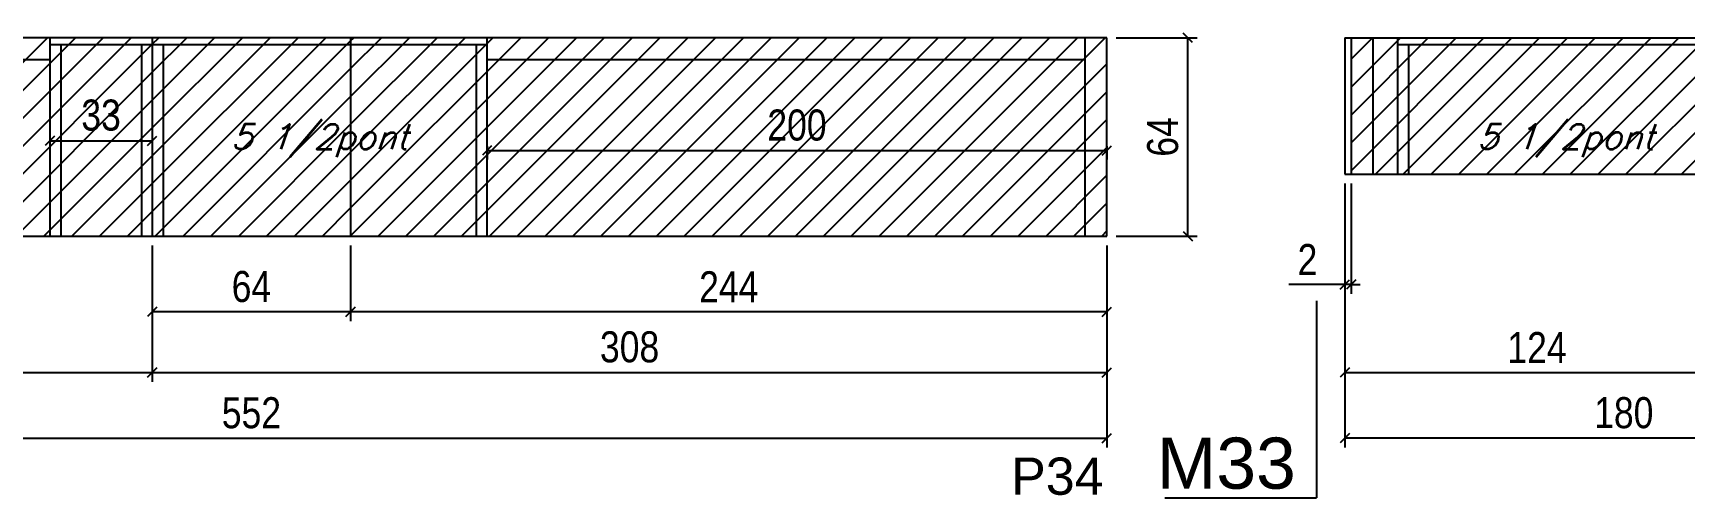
# Model space of a CAD drawing. Extents: x 137137 to 143418, y 10464 to 34486.
# Drawn here: x 142475 to 143008, y 24749 to 24899 of the extents above; entities that cross this region are included whole.
import ezdxf

# ---------------------------------------------------------------- set-up
doc = ezdxf.new("R2010")
doc.units = 0
for name, color, linetype in [('5', 5, 'Continuous'), ('COTA', 241, 'Continuous'), ('NOMENCLATURA', 7, 'Continuous'), ('Painéis', 200, 'Continuous'), ('Reaproveitamento', 251, 'Continuous'), ('SARR_2.2x7', 40, 'Continuous'), ('SARR_3.5x7', 81, 'Continuous'), ('texto', 7, 'Continuous')]:
    doc.layers.add(name, color=color, linetype=linetype)
doc.styles.add('COTA TECNICA', font='techl___.ttf', dxfattribs={"height": 10})
doc.styles.add('Romans', font='romans.shx')
doc.styles.get("Standard").update_dxf_attribs({"font": 'arial.ttf'})
doc.dimstyles.new('PAINEL', dxfattribs={"dimtxt": 10, "dimasz": 3, "dimexe": 3, "dimexo": 3, "dimgap": 3, "dimtad": 1, "dimdec": 1, "dimzin": 12, "dimdsep": 46, "dimtxsty": 'COTA TECNICA', "dimblk1": 'OBLIQUE', "dimblk2": 'OBLIQUE', "dimsah": 1, "dimcen": 0.9, "dimclrd": 4, "dimclre": 4, "dimclrt": 240, "dimadec": 1, "dimazin": 3, "dimtfac": 1, "dimtdec": 1, "dimtmove": 0, "dimatfit": 3, "dimfxl": 1, "dimtolj": 1, "dimtzin": 12, "dimarcsym": 0})
pattern_1 = [(45, (1571.5, -6891.4506), (-4.49012806, 4.49012806), [])]

# ---------------------------------------------------------------- blocks, each defined once
blk = doc.blocks.new('_Oblique')
at = {"color": 0, "linetype": 'ByBlock', "lineweight": -2}
blk.add_line((-0.5, -0.5), (0.5, 0.5), dxfattribs=at)
blk = doc.blocks.new('*D1251')
at = {"layer": 'COTA', "color": 4, "linetype": 'ByBlock', "lineweight": -2, "transparency": 16777216}
for p, q in [((142269.17, 24830.34), (142269.17, 24786.33)), ((142513.17, 24830.34), (142513.17, 24786.33)), ((142269.17, 24789.33), (142513.17, 24789.33))]:
    blk.add_line(p, q, dxfattribs=at)
at = {"layer": 'Defpoints', "color": 0, "linetype": 'ByBlock', "transparency": 16777216}
for p in [(142269.17, 24833.34), (142513.17, 24833.34), (142513.17, 24789.33)]:
    blk.add_point(p, dxfattribs=at)
at = {"layer": 'COTA', "color": 4, "linetype": 'ByBlock', "lineweight": -2, "transparency": 16777216, "xscale": 3, "yscale": 3, "zscale": 3, "rotation": 180}
blk.add_blockref('_Oblique', (142269.17, 24789.33), dxfattribs=at)
at = {"layer": 'COTA', "color": 4, "linetype": 'ByBlock', "lineweight": -2, "transparency": 16777216, "xscale": 3, "yscale": 3, "zscale": 3}
blk.add_blockref('_Oblique', (142513.17, 24789.33), dxfattribs=at)
at = {"layer": 'COTA', "color": 240, "linetype": 'ByBlock', "transparency": 16777216, "insert": (142391.17, 24797.41), "char_height": 10, "attachment_point": 5, "style": 'COTA TECNICA'}
blk.add_mtext('\\A1;244', dxfattribs=at)
blk = doc.blocks.new('*D1252')
at = {"layer": 'COTA', "color": 4, "linetype": 'ByBlock', "lineweight": -2, "transparency": 16777216}
for p, q in [((142577.17, 24830.34), (142577.17, 24805.94)), ((142821.17, 24830.34), (142821.17, 24805.94)), ((142821.17, 24808.94), (142577.17, 24808.94))]:
    blk.add_line(p, q, dxfattribs=at)
at = {"layer": 'Defpoints', "color": 0, "linetype": 'ByBlock', "transparency": 16777216}
for p in [(142577.17, 24833.34), (142821.17, 24833.34), (142577.17, 24808.94)]:
    blk.add_point(p, dxfattribs=at)
at = {"layer": 'COTA', "color": 4, "linetype": 'ByBlock', "lineweight": -2, "transparency": 16777216, "xscale": 3, "yscale": 3, "zscale": 3, "rotation": 180}
blk.add_blockref('_Oblique', (142577.17, 24808.94), dxfattribs=at)
at = {"layer": 'COTA', "color": 4, "linetype": 'ByBlock', "lineweight": -2, "transparency": 16777216, "xscale": 3, "yscale": 3, "zscale": 3}
blk.add_blockref('_Oblique', (142821.17, 24808.94), dxfattribs=at)
at = {"layer": 'COTA', "color": 240, "linetype": 'ByBlock', "transparency": 16777216, "insert": (142699.17, 24817.01), "char_height": 10, "attachment_point": 5, "style": 'COTA TECNICA'}
blk.add_mtext('\\A1;244', dxfattribs=at)
blk = doc.blocks.new('*D1253')
at = {"layer": 'COTA', "color": 4, "linetype": 'ByBlock', "lineweight": -2, "transparency": 16777216}
for p, q in [((142513.17, 24830.34), (142513.17, 24805.94)), ((142577.17, 24830.34), (142577.17, 24805.94)), ((142577.17, 24808.94), (142513.17, 24808.94))]:
    blk.add_line(p, q, dxfattribs=at)
at = {"layer": 'Defpoints', "color": 0, "linetype": 'ByBlock', "transparency": 16777216}
for p in [(142513.17, 24833.34), (142577.17, 24833.34), (142513.17, 24808.94)]:
    blk.add_point(p, dxfattribs=at)
at = {"layer": 'COTA', "color": 4, "linetype": 'ByBlock', "lineweight": -2, "transparency": 16777216, "xscale": 3, "yscale": 3, "zscale": 3, "rotation": 180}
blk.add_blockref('_Oblique', (142513.17, 24808.94), dxfattribs=at)
at = {"layer": 'COTA', "color": 4, "linetype": 'ByBlock', "lineweight": -2, "transparency": 16777216, "xscale": 3, "yscale": 3, "zscale": 3}
blk.add_blockref('_Oblique', (142577.17, 24808.94), dxfattribs=at)
at = {"layer": 'COTA', "color": 240, "linetype": 'ByBlock', "transparency": 16777216, "insert": (142545.17, 24817.04), "char_height": 10, "attachment_point": 5, "style": 'COTA TECNICA'}
blk.add_mtext('\\A1;64', dxfattribs=at)
blk = doc.blocks.new('*D1268')
at = {"layer": 'COTA', "color": 4, "lineweight": -2, "transparency": 16777216}
for p, q in [((142513.17, 24830.34), (142513.17, 24786.33)), ((142821.17, 24830.34), (142821.17, 24786.33)), ((142513.17, 24789.33), (142821.17, 24789.33))]:
    blk.add_line(p, q, dxfattribs=at)
at = {"layer": 'Defpoints', "color": 0, "transparency": 16777216}
for p in [(142513.17, 24833.34), (142821.17, 24833.34), (142821.17, 24789.33)]:
    blk.add_point(p, dxfattribs=at)
at = {"layer": 'COTA', "color": 4, "lineweight": -2, "transparency": 16777216, "xscale": 3, "yscale": 3, "zscale": 3, "rotation": 180}
blk.add_blockref('_Oblique', (142513.17, 24789.33), dxfattribs=at)
at = {"layer": 'COTA', "color": 4, "lineweight": -2, "transparency": 16777216, "xscale": 3, "yscale": 3, "zscale": 3}
blk.add_blockref('_Oblique', (142821.17, 24789.33), dxfattribs=at)
at = {"layer": 'COTA', "color": 240, "transparency": 16777216, "insert": (142667.17, 24797.58), "char_height": 10, "attachment_point": 5, "style": 'COTA TECNICA'}
blk.add_mtext('\\A1;308', dxfattribs=at)
blk = doc.blocks.new('*D1269')
at = {"layer": 'COTA', "color": 4, "lineweight": -2, "transparency": 16777216}
for p, q in [((142621.17, 24862.34), (142621.17, 24858.01)), ((142821.17, 24862.34), (142821.17, 24858.01)), ((142621.17, 24861.01), (142821.17, 24861.01))]:
    blk.add_line(p, q, dxfattribs=at)
at = {"layer": 'Defpoints', "color": 0, "transparency": 16777216}
for p in [(142621.17, 24865.34), (142821.17, 24865.34), (142821.17, 24861.01)]:
    blk.add_point(p, dxfattribs=at)
at = {"layer": 'COTA', "color": 4, "lineweight": -2, "transparency": 16777216, "xscale": 3, "yscale": 3, "zscale": 3, "rotation": 180}
blk.add_blockref('_Oblique', (142621.17, 24861.01), dxfattribs=at)
at = {"layer": 'COTA', "color": 4, "lineweight": -2, "transparency": 16777216, "xscale": 3, "yscale": 3, "zscale": 3}
blk.add_blockref('_Oblique', (142821.17, 24861.01), dxfattribs=at)
at = {"layer": 'COTA', "color": 240, "transparency": 16777216, "insert": (142721.17, 24869.11), "char_height": 10, "attachment_point": 5, "style": 'COTA TECNICA'}
blk.add_mtext('\\A1;200', dxfattribs=at)
blk = doc.blocks.new('*D1270')
at = {"layer": 'COTA', "color": 4, "lineweight": -2, "transparency": 16777216}
blk.add_line((142480.17, 24864.1), (142513.17, 24864.1), dxfattribs=at)
at = {"layer": 'Defpoints', "color": 0, "transparency": 16777216}
for p in [(142480.17, 24864.1), (142513.17, 24864.1), (142513.17, 24864.1)]:
    blk.add_point(p, dxfattribs=at)
at = {"layer": 'COTA', "color": 4, "lineweight": -2, "transparency": 16777216, "xscale": 3, "yscale": 3, "zscale": 3, "rotation": 180}
blk.add_blockref('_Oblique', (142480.17, 24864.1), dxfattribs=at)
at = {"layer": 'COTA', "color": 4, "lineweight": -2, "transparency": 16777216, "xscale": 3, "yscale": 3, "zscale": 3}
blk.add_blockref('_Oblique', (142513.17, 24864.1), dxfattribs=at)
at = {"layer": 'COTA', "color": 240, "transparency": 16777216, "insert": (142496.67, 24872.32), "char_height": 10, "attachment_point": 5, "style": 'COTA TECNICA'}
blk.add_mtext('\\A1;33', dxfattribs=at)
blk = doc.blocks.new('*D1271')
at = {"layer": 'COTA', "color": 4, "lineweight": -2, "transparency": 16777216}
for p, q in [((142824.17, 24897.34), (142850.29, 24897.34)), ((142847.29, 24833.34), (142847.29, 24897.34)), ((142824.17, 24833.34), (142850.29, 24833.34))]:
    blk.add_line(p, q, dxfattribs=at)
at = {"layer": 'Defpoints', "color": 0, "transparency": 16777216}
for p in [(142821.17, 24897.34), (142847.29, 24897.34), (142821.17, 24833.34)]:
    blk.add_point(p, dxfattribs=at)
at = {"layer": 'COTA', "color": 4, "lineweight": -2, "transparency": 16777216, "xscale": 3, "yscale": 3, "zscale": 3}
for p, rotation in [((142847.29, 24897.34), 90), ((142847.29, 24833.34), 270)]:
    blk.add_blockref('_Oblique', p, dxfattribs=dict(at, rotation=rotation))
at = {"layer": 'COTA', "color": 240, "transparency": 16777216, "insert": (142839.19, 24865.34), "char_height": 10, "attachment_point": 5, "rotation": 90, "style": 'COTA TECNICA'}
blk.add_mtext('\\A1;64', dxfattribs=at)
blk = doc.blocks.new('*D1272')
at = {"layer": 'COTA', "color": 4, "lineweight": -2, "ltscale": 25, "transparency": 16777216}
for p, q in [((142269.17, 24830.34), (142269.17, 24765.22)), ((142821.17, 24830.34), (142821.17, 24765.22)), ((142269.17, 24768.22), (142821.17, 24768.22))]:
    blk.add_line(p, q, dxfattribs=at)
at = {"layer": 'Defpoints', "color": 0, "ltscale": 25, "transparency": 16777216}
for p in [(142269.17, 24833.34), (142821.17, 24833.34), (142821.17, 24768.22)]:
    blk.add_point(p, dxfattribs=at)
at = {"layer": 'COTA', "color": 4, "lineweight": -2, "ltscale": 25, "transparency": 16777216, "xscale": 3, "yscale": 3, "zscale": 3, "rotation": 180}
blk.add_blockref('_Oblique', (142269.17, 24768.22), dxfattribs=at)
at = {"layer": 'COTA', "color": 4, "lineweight": -2, "ltscale": 25, "transparency": 16777216, "xscale": 3, "yscale": 3, "zscale": 3}
blk.add_blockref('_Oblique', (142821.17, 24768.22), dxfattribs=at)
at = {"layer": 'COTA', "color": 240, "ltscale": 25, "transparency": 16777216, "insert": (142545.17, 24776.33), "char_height": 10, "attachment_point": 5, "style": 'COTA TECNICA'}
blk.add_mtext('\\A1;552', dxfattribs=at)
blk = doc.blocks.new('*D1275')
at = {"layer": 'COTA', "color": 4, "lineweight": -2, "ltscale": 25, "transparency": 16777216}
for p, q in [((142897.91, 24850.34), (142897.91, 24765.22)), ((143077.91, 24850.34), (143077.91, 24765.22)), ((143077.91, 24768.22), (142897.91, 24768.22))]:
    blk.add_line(p, q, dxfattribs=at)
at = {"layer": 'Defpoints', "color": 0, "ltscale": 25, "transparency": 16777216}
for p in [(142897.91, 24853.34), (143077.91, 24853.34), (142897.91, 24768.22)]:
    blk.add_point(p, dxfattribs=at)
at = {"layer": 'COTA', "color": 4, "lineweight": -2, "ltscale": 25, "transparency": 16777216, "xscale": 3, "yscale": 3, "zscale": 3, "rotation": 180}
blk.add_blockref('_Oblique', (142897.91, 24768.22), dxfattribs=at)
at = {"layer": 'COTA', "color": 4, "lineweight": -2, "ltscale": 25, "transparency": 16777216, "xscale": 3, "yscale": 3, "zscale": 3}
blk.add_blockref('_Oblique', (143077.91, 24768.22), dxfattribs=at)
at = {"layer": 'COTA', "color": 240, "ltscale": 25, "transparency": 16777216, "insert": (142987.91, 24776.35), "char_height": 10, "attachment_point": 5, "style": 'COTA TECNICA'}
blk.add_mtext('\\A1;180', dxfattribs=at)
blk = doc.blocks.new('*D1276')
at = {"layer": 'COTA', "color": 4, "lineweight": -2, "ltscale": 25, "transparency": 16777216}
for p, q in [((142897.91, 24850.34), (142897.91, 24786.33)), ((143021.91, 24850.34), (143021.91, 24786.33)), ((142897.91, 24789.33), (143021.91, 24789.33))]:
    blk.add_line(p, q, dxfattribs=at)
at = {"layer": 'Defpoints', "color": 0, "ltscale": 25, "transparency": 16777216}
for p in [(142897.91, 24853.34), (143021.91, 24853.34), (143021.91, 24789.33)]:
    blk.add_point(p, dxfattribs=at)
at = {"layer": 'COTA', "color": 4, "lineweight": -2, "ltscale": 25, "transparency": 16777216, "xscale": 3, "yscale": 3, "zscale": 3, "rotation": 180}
blk.add_blockref('_Oblique', (142897.91, 24789.33), dxfattribs=at)
at = {"layer": 'COTA', "color": 4, "lineweight": -2, "ltscale": 25, "transparency": 16777216, "xscale": 3, "yscale": 3, "zscale": 3}
blk.add_blockref('_Oblique', (143021.91, 24789.33), dxfattribs=at)
at = {"layer": 'COTA', "color": 240, "ltscale": 25, "transparency": 16777216, "insert": (142959.91, 24797.41), "char_height": 10, "attachment_point": 5, "style": 'COTA TECNICA'}
blk.add_mtext('\\A1;124', dxfattribs=at)
blk = doc.blocks.new('*D1278')
at = {"layer": 'COTA', "color": 4, "lineweight": -2, "ltscale": 25, "transparency": 16777216}
for p, q in [((142897.91, 24850.34), (142897.91, 24814.79)), ((142899.91, 24850.34), (142899.91, 24814.79)), ((142897.91, 24817.79), (142879.8, 24817.79)), ((142899.91, 24817.79), (142897.91, 24817.79)), ((142899.91, 24817.79), (142902.91, 24817.79))]:
    blk.add_line(p, q, dxfattribs=at)
at = {"layer": 'Defpoints', "color": 0, "ltscale": 25, "transparency": 16777216}
for p in [(142897.91, 24853.34), (142899.91, 24853.34), (142897.91, 24817.79)]:
    blk.add_point(p, dxfattribs=at)
at = {"layer": 'COTA', "color": 4, "lineweight": -2, "ltscale": 25, "transparency": 16777216, "xscale": 3, "yscale": 3, "zscale": 3}
blk.add_blockref('_Oblique', (142897.91, 24817.79), dxfattribs=at)
at = {"layer": 'COTA', "color": 4, "lineweight": -2, "ltscale": 25, "transparency": 16777216, "xscale": 3, "yscale": 3, "zscale": 3, "rotation": 180}
blk.add_blockref('_Oblique', (142899.91, 24817.79), dxfattribs=at)
at = {"layer": 'COTA', "color": 240, "ltscale": 25, "transparency": 16777216, "insert": (142885.86, 24825.79), "char_height": 10, "attachment_point": 5, "style": 'COTA TECNICA'}
blk.add_mtext('\\A1;2', dxfattribs=at)

msp = doc.modelspace()

# ---------------------------------------------------------------- hatches: boundary and pattern name
at = {"layer": 'Reaproveitamento', "linetype": 'ByBlock'}
h = msp.add_hatch(dxfattribs=at)
h.set_pattern_fill('ANSI31', color=256, scale=2)
h.set_pattern_definition(pattern_1)
h.paths.add_polyline_path([(142269.17, 24897.34), (142269.17, 24833.34), (142513.17, 24833.34), (142513.17, 24897.34)])
h.paths.add_polyline_path([(142486.19, 24862.61), (142507.77, 24862.61), (142507.77, 24883.2), (142486.19, 24883.2)], flags=24)
h = msp.add_hatch(dxfattribs=at)
h.set_pattern_fill('ANSI31', color=256, scale=2)
h.set_pattern_definition(pattern_1)
h.paths.add_polyline_path([(142577.17, 24897.34), (142513.17, 24897.34), (142513.17, 24833.34), (142577.17, 24833.34)])
h = msp.add_hatch(dxfattribs=at)
h.set_pattern_fill('ANSI31', color=256, scale=2)
h.set_pattern_definition(pattern_1)
h.paths.add_polyline_path([(142821.17, 24897.34), (142577.17, 24897.34), (142577.17, 24833.34), (142821.17, 24833.34)])
h.paths.add_polyline_path([(142706.89, 24859.29), (142735.83, 24859.29), (142735.83, 24879.87), (142706.89, 24879.87)], flags=24)
h = msp.add_hatch(dxfattribs=at)
h.set_pattern_fill('ANSI31', color=256, scale=2)
h.paths.add_polyline_path([(143021.91, 24897.34), (142899.91, 24897.34), (142899.91, 24853.34), (143021.91, 24853.34)])
h.paths.add_polyline_path([(142932.81, 24856.11), (143000.43, 24856.11), (143005.93, 24872.09), (142938.31, 24872.09)], flags=24)

# ---------------------------------------------------------------- linework, layer by layer
at = {"layer": 'NOMENCLATURA', "linetype": 'Continuous'}
for p in [(142888.79, 24812.46), (142839.8, 24748.92)]:
    msp.add_line(p, (142888.79, 24748.92), dxfattribs=at)
at = {"layer": 'Painéis', "linetype": 'ByBlock'}
for p, q in [((142821.17, 24897.34), (142269.17, 24897.34)), ((142513.17, 24897.34), (142513.17, 24833.34)), ((142577.17, 24897.34), (142577.17, 24833.34)), ((142821.17, 24833.34), (142821.17, 24897.34)), ((142269.17, 24833.34), (142821.17, 24833.34))]:
    msp.add_line(p, q, dxfattribs=at)
at = {"layer": 'Painéis', "ltscale": 25}
for p, q in [((142897.91, 24897.34), (143077.91, 24897.34)), ((142897.91, 24897.34), (142897.91, 24853.34)), ((142899.91, 24897.34), (142899.91, 24853.34)), ((142897.91, 24853.34), (143077.91, 24853.34))]:
    msp.add_line(p, q, dxfattribs=at)
at = {"layer": 'SARR_2.2x7', "linetype": 'Continuous'}
for p, q in [((142480.17, 24895.14), (142513.17, 24895.14)), ((142513.17, 24895.14), (142621.17, 24895.14)), ((142814.17, 24833.34), (142814.17, 24897.34)), ((142906.91, 24897.34), (142906.91, 24853.34)), ((142914.91, 24895.14), (143021.91, 24895.14)), ((142276.17, 24890.34), (142480.17, 24890.34)), ((142621.17, 24890.34), (142814.17, 24890.34))]:
    msp.add_line(p, q, dxfattribs=at)
at = {"layer": 'SARR_3.5x7'}
for p, q in [((142480.17, 24897.34), (142480.17, 24833.34)), ((142483.67, 24895.14), (142483.67, 24833.34)), ((142509.67, 24895.14), (142509.67, 24833.34)), ((142516.67, 24895.14), (142516.67, 24833.34)), ((142617.67, 24895.14), (142617.67, 24833.34)), ((142621.17, 24833.34), (142621.17, 24897.34)), ((142914.91, 24897.34), (142914.91, 24853.34)), ((142918.41, 24895.14), (142918.41, 24853.34))]:
    msp.add_line(p, q, dxfattribs=at)

# ---------------------------------------------------------------- texts
at = {"layer": '5', "linetype": 'Continuous'}
msp.add_text('P34', height=12, rotation=360, dxfattribs=at).set_placement((142790.25, 24749.94))
at = {"layer": 'NOMENCLATURA', "linetype": 'Continuous'}
msp.add_text('M33', height=16.5, dxfattribs=at).set_placement((142837.26, 24751.89))
at = {"layer": 'texto', "color": 2, "char_height": 8, "attachment_point": 5, "style": 'Romans'}
for insert in [(142567.17, 24864.1), (142969.18, 24864.1)]:
    msp.add_mtext('{\\Q19;\\C256;5 1/2pont}', dxfattribs=dict(at, insert=insert))

# ---------------------------------------------------------------- dimensions: what is measured, and where the dimension line sits
at = {"layer": 'COTA'}
dim = msp.add_linear_dim(base=(142847.29, 24897.34), p1=(142821.17, 24833.34), p2=(142821.17, 24897.34), angle=90, dimstyle='PAINEL', dxfattribs=at)
dim.commit()
dim.dimension.update_dxf_attribs({"geometry": '*D1271', "text_midpoint": (142839.19, 24865.34)})
for base, p1, p2, picture, middle in [((142513.17, 24864.1), (142480.17, 24864.1), (142513.17, 24864.1), '*D1270', (142496.67, 24872.32)), ((142821.17, 24861.01), (142621.17, 24865.34), (142821.17, 24865.34), '*D1269', (142721.17, 24869.11)), ((142821.17, 24789.33), (142513.17, 24833.34), (142821.17, 24833.34), '*D1268', (142667.17, 24797.58))]:
    dim = msp.add_linear_dim(base=base, p1=p1, p2=p2, dimstyle='PAINEL', dxfattribs=at)
    dim.commit()
    dim.dimension.update_dxf_attribs({"geometry": picture, "text_midpoint": middle})
at = {"layer": 'COTA', "ltscale": 25}
for base, p1, p2, picture, middle in [((142897.91, 24817.79), (142899.91, 24853.34), (142897.91, 24853.34), '*D1278', (142885.86, 24825.79)), ((142897.91, 24768.22), (143077.91, 24853.34), (142897.91, 24853.34), '*D1275', (142987.91, 24776.35)), ((143021.91, 24789.33), (142897.91, 24853.34), (143021.91, 24853.34), '*D1276', (142959.91, 24797.41)), ((142821.17, 24768.22), (142269.17, 24833.34), (142821.17, 24833.34), '*D1272', (142545.17, 24776.33))]:
    dim = msp.add_linear_dim(base=base, p1=p1, p2=p2, dimstyle='PAINEL', dxfattribs=at)
    dim.commit()
    dim.dimension.update_dxf_attribs({"geometry": picture, "text_midpoint": middle})
at = {"layer": 'COTA', "linetype": 'ByBlock'}
for base, p1, p2, picture, middle in [((142513.17, 24789.33), (142269.17, 24833.34), (142513.17, 24833.34), '*D1251', (142391.17, 24797.41)), ((142513.17, 24808.94), (142577.17, 24833.34), (142513.17, 24833.34), '*D1253', (142545.17, 24817.04)), ((142577.17, 24808.94), (142821.17, 24833.34), (142577.17, 24833.34), '*D1252', (142699.17, 24817.01))]:
    dim = msp.add_linear_dim(base=base, p1=p1, p2=p2, dimstyle='PAINEL', dxfattribs=at)
    dim.commit()
    dim.dimension.update_dxf_attribs({"geometry": picture, "text_midpoint": middle})

doc.saveas('drawing.dxf')
